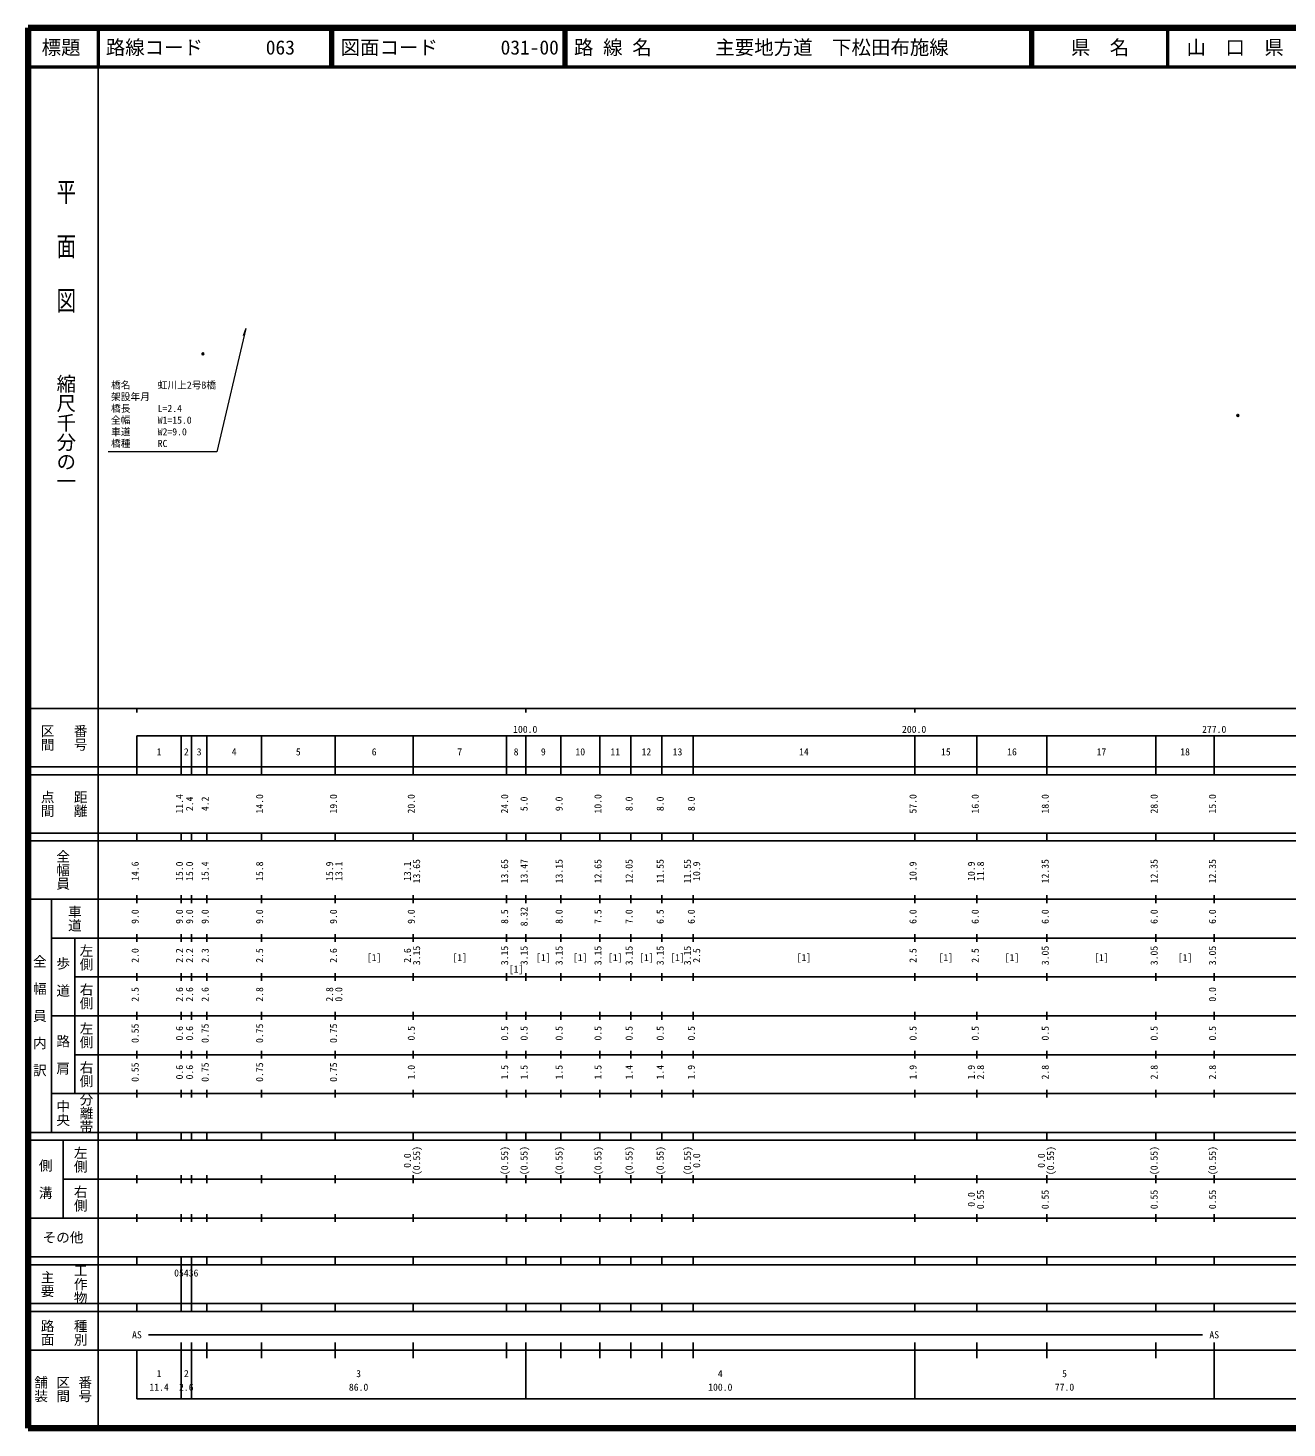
# Model space of a CAD drawing. Units: millimetres on the paper, with parts at other scales. Extents: x 40 to 680, y 20 to 380.
# Drawn here: x 40 to 363.7, y 20 to 380 of the extents above; entities that cross this region are included whole.
import ezdxf
from ezdxf.enums import TextEntityAlignment as Align

# ---------------------------------------------------------------- set-up
doc = ezdxf.new("R2010")
doc.units = ezdxf.units.MM
doc.header["$PDMODE"] = 32
doc.header["$PDSIZE"] = 0.5
for name, color, linetype in [('M-BMK-HTXT', 7, 'Continuous'), ('M-OTRS', 6, 'Continuous'), ('M-TTL-TXT', 7, 'Continuous')]:
    doc.layers.add(name, color=color, linetype=linetype)
for name, color, linetype, lineweight in [('M-STR-HTXT', 7, 'Continuous', 13), ('M-TTL', 2, 'Continuous', 140), ('M-TTL-BAND', 7, 'Continuous', 25), ('M-TTL-LINE', 7, 'Continuous', 50)]:
    doc.layers.add(name, color=color, linetype=linetype, lineweight=lineweight)
doc.styles.add('@ＭＳ ゴシック', font='')
doc.styles.add('ＭＳ ゴシック', font='')
doc.styles.get('@ＭＳ ゴシック').set_extended_font_data('@MS Gothic')
doc.styles.get('ＭＳ ゴシック').set_extended_font_data('MS Gothic')

msp = doc.modelspace()

# ---------------------------------------------------------------- linework, layer by layer
at = {"layer": 'M-OTRS'}
for p in [(84.989, 296.185), (351.081, 280.371)]:
    msp.add_point(p, dxfattribs=at)
at = {"layer": 'M-STR-HTXT'}
for p, q in [((96.041, 302.762), (88.559, 271.055)), ((96.041, 302.762), (95.33, 300.851)), ((88.559, 271.055), (60.593, 271.055))]:
    msp.add_line(p, q, dxfattribs=at)
at = {"layer": 'M-TTL'}
for p, q in [((40, 380), (40, 20)), ((680, 380), (40, 380)), ((40, 20), (680, 20))]:
    msp.add_line(p, q, dxfattribs=at)
at = {"layer": 'M-TTL-BAND'}
for p, q in [((58, 370), (58, 20)), ((40, 205), (579, 205)), ((68, 205), (68, 204)), ((168, 205), (168, 204)), ((268, 205), (268, 204)), ((68, 198), (579, 198)), ((68, 198), (68, 188)), ((79.4, 188), (79.4, 198)), ((82, 188), (82, 198)), ((86, 188), (86, 198)), ((100, 188), (100, 198)), ((119, 188), (119, 198)), ((139, 188), (139, 198)), ((163, 188), (163, 198)), ((168, 188), (168, 198)), ((177, 188), (177, 198)), ((187, 188), (187, 198)), ((195, 188), (195, 198)), ((203, 188), (203, 198)), ((211, 188), (211, 198)), ((268, 188), (268, 198)), ((284, 188), (284, 198)), ((302, 188), (302, 198)), ((330, 188), (330, 198)), ((345, 188), (345, 198)), ((40, 190), (579, 190)), ((40, 188), (579, 188)), ((40, 173), (579, 173)), ((68, 171), (68, 173)), ((79.4, 171), (79.4, 173)), ((82, 171), (82, 173)), ((86, 171), (86, 173)), ((100, 171), (100, 173)), ((119, 171), (119, 173)), ((139, 171), (139, 173)), ((163, 171), (163, 173)), ((168, 171), (168, 173)), ((177, 171), (177, 173)), ((187, 171), (187, 173)), ((195, 171), (195, 173)), ((203, 171), (203, 173)), ((211, 171), (211, 173)), ((268, 171), (268, 173)), ((284, 171), (284, 173)), ((302, 171), (302, 173)), ((330, 171), (330, 173)), ((345, 171), (345, 173)), ((40, 171), (579, 171)), ((40, 156), (579, 156)), ((46, 96), (46, 156)), ((68, 155), (68, 157)), ((79.4, 155), (79.4, 157)), ((82, 155), (82, 157)), ((86, 155), (86, 157)), ((100, 155), (100, 157)), ((119, 155), (119, 157)), ((139, 155), (139, 157)), ((163, 155), (163, 157)), ((168, 155), (168, 157)), ((177, 155), (177, 157)), ((187, 155), (187, 157)), ((195, 155), (195, 157)), ((203, 155), (203, 157)), ((211, 155), (211, 157)), ((268, 155), (268, 157)), ((284, 155), (284, 157)), ((302, 155), (302, 157)), ((330, 155), (330, 157)), ((345, 155), (345, 157)), ((46, 146), (579, 146)), ((52, 146), (52, 106)), ((68, 145), (68, 147)), ((79.4, 145), (79.4, 147)), ((82, 145), (82, 147)), ((86, 145), (86, 147)), ((100, 145), (100, 147)), ((119, 145), (119, 147)), ((139, 145), (139, 147)), ((163, 145), (163, 147)), ((168, 145), (168, 147)), ((177, 145), (177, 147)), ((187, 145), (187, 147)), ((195, 145), (195, 147)), ((203, 145), (203, 147)), ((211, 145), (211, 147)), ((268, 145), (268, 147)), ((284, 145), (284, 147)), ((302, 145), (302, 147)), ((330, 145), (330, 147)), ((345, 145), (345, 147)), ((68, 135), (68, 137)), ((79.4, 135), (79.4, 137)), ((82, 135), (82, 137)), ((86, 135), (86, 137)), ((100, 135), (100, 137)), ((119, 135), (119, 137)), ((139, 135), (139, 137)), ((163, 135), (163, 137)), ((168, 135), (168, 137)), ((177, 135), (177, 137)), ((187, 135), (187, 137)), ((195, 135), (195, 137)), ((203, 135), (203, 137)), ((211, 135), (211, 137)), ((268, 135), (268, 137)), ((284, 135), (284, 137)), ((302, 135), (302, 137)), ((330, 135), (330, 137)), ((345, 135), (345, 137)), ((52, 136), (579, 136)), ((46, 126), (579, 126)), ((68, 125), (68, 127)), ((79.4, 125), (79.4, 127)), ((82, 125), (82, 127)), ((86, 125), (86, 127)), ((100, 125), (100, 127)), ((119, 125), (119, 127)), ((139, 125), (139, 127)), ((163, 125), (163, 127)), ((168, 125), (168, 127)), ((177, 125), (177, 127)), ((187, 125), (187, 127)), ((195, 125), (195, 127)), ((203, 125), (203, 127)), ((211, 125), (211, 127)), ((268, 125), (268, 127)), ((284, 125), (284, 127)), ((302, 125), (302, 127)), ((330, 125), (330, 127)), ((345, 125), (345, 127)), ((52, 116), (579, 116)), ((68, 115), (68, 117)), ((79.4, 115), (79.4, 117)), ((82, 115), (82, 117)), ((86, 115), (86, 117)), ((100, 115), (100, 117)), ((119, 115), (119, 117)), ((139, 115), (139, 117)), ((163, 115), (163, 117)), ((168, 115), (168, 117)), ((177, 115), (177, 117)), ((187, 115), (187, 117)), ((195, 115), (195, 117)), ((203, 115), (203, 117)), ((211, 115), (211, 117)), ((268, 115), (268, 117)), ((284, 115), (284, 117)), ((302, 115), (302, 117)), ((330, 115), (330, 117)), ((345, 115), (345, 117)), ((46, 106), (579, 106)), ((68, 105), (68, 107)), ((79.4, 105), (79.4, 107)), ((82, 105), (82, 107)), ((86, 105), (86, 107)), ((100, 105), (100, 107)), ((119, 105), (119, 107)), ((139, 105), (139, 107)), ((163, 105), (163, 107)), ((168, 105), (168, 107)), ((177, 105), (177, 107)), ((187, 105), (187, 107)), ((195, 105), (195, 107)), ((203, 105), (203, 107)), ((211, 105), (211, 107)), ((268, 105), (268, 107)), ((284, 105), (284, 107)), ((302, 105), (302, 107)), ((330, 105), (330, 107)), ((345, 105), (345, 107)), ((40, 96), (579, 96)), ((40, 94), (579, 94)), ((49, 94), (49, 74)), ((68, 94), (68, 96)), ((79.4, 94), (79.4, 96)), ((82, 94), (82, 96)), ((86, 94), (86, 96)), ((100, 94), (100, 96)), ((119, 94), (119, 96)), ((139, 94), (139, 96)), ((163, 94), (163, 96)), ((168, 94), (168, 96)), ((177, 94), (177, 96)), ((187, 94), (187, 96)), ((195, 94), (195, 96)), ((203, 94), (203, 96)), ((211, 94), (211, 96)), ((268, 94), (268, 96)), ((284, 94), (284, 96)), ((302, 94), (302, 96)), ((330, 94), (330, 96)), ((345, 94), (345, 96)), ((49, 84), (579, 84)), ((68, 83), (68, 85)), ((79.4, 83), (79.4, 85)), ((82, 83), (82, 85)), ((86, 83), (86, 85)), ((100, 83), (100, 85)), ((119, 83), (119, 85)), ((139, 83), (139, 85)), ((163, 83), (163, 85)), ((168, 83), (168, 85)), ((177, 83), (177, 85)), ((187, 83), (187, 85)), ((195, 83), (195, 85)), ((203, 83), (203, 85)), ((211, 83), (211, 85)), ((268, 83), (268, 85)), ((284, 83), (284, 85)), ((302, 83), (302, 85)), ((330, 83), (330, 85)), ((345, 83), (345, 85)), ((40, 74), (579, 74)), ((68, 73), (68, 75)), ((79.4, 73), (79.4, 75)), ((82, 73), (82, 75)), ((86, 73), (86, 75)), ((100, 73), (100, 75)), ((119, 73), (119, 75)), ((139, 73), (139, 75)), ((163, 73), (163, 75)), ((168, 73), (168, 75)), ((177, 73), (177, 75)), ((187, 73), (187, 75)), ((195, 73), (195, 75)), ((203, 73), (203, 75)), ((211, 73), (211, 75)), ((268, 73), (268, 75)), ((284, 73), (284, 75)), ((302, 73), (302, 75)), ((330, 73), (330, 75)), ((345, 73), (345, 75)), ((40, 64), (579, 64)), ((40, 62), (579, 62)), ((68, 62), (68, 64)), ((79.4, 62), (79.4, 64)), ((79.4, 52), (79.4, 62)), ((82, 62), (82, 64)), ((82, 52), (82, 62)), ((86, 62), (86, 64)), ((100, 62), (100, 64)), ((119, 62), (119, 64)), ((139, 62), (139, 64)), ((163, 62), (163, 64)), ((168, 62), (168, 64)), ((177, 62), (177, 64)), ((187, 62), (187, 64)), ((195, 62), (195, 64)), ((203, 62), (203, 64)), ((211, 62), (211, 64)), ((268, 62), (268, 64)), ((284, 62), (284, 64)), ((302, 62), (302, 64)), ((330, 62), (330, 64)), ((345, 62), (345, 64)), ((40, 52), (579, 52)), ((68, 50), (68, 52)), ((79.4, 50), (79.4, 52)), ((82, 50), (82, 52)), ((86, 50), (86, 52)), ((100, 50), (100, 52)), ((119, 50), (119, 52)), ((139, 50), (139, 52)), ((163, 50), (163, 52)), ((168, 50), (168, 52)), ((177, 50), (177, 52)), ((187, 50), (187, 52)), ((195, 50), (195, 52)), ((203, 50), (203, 52)), ((211, 50), (211, 52)), ((268, 50), (268, 52)), ((284, 50), (284, 52)), ((302, 50), (302, 52)), ((330, 50), (330, 52)), ((345, 50), (345, 52)), ((40, 50), (579, 50)), ((71, 44), (342, 44)), ((40, 40), (579, 40)), ((68, 40), (68, 27.5)), ((79.4, 27.5), (79.4, 42)), ((82, 27.5), (82, 42)), ((86, 38), (86, 42)), ((100, 38), (100, 42)), ((119, 38), (119, 42)), ((139, 38), (139, 42)), ((163, 38), (163, 42)), ((168, 27.5), (168, 42)), ((177, 38), (177, 42)), ((187, 38), (187, 42)), ((195, 38), (195, 42)), ((203, 38), (203, 42)), ((211, 38), (211, 42)), ((268, 27.5), (268, 42)), ((284, 38), (284, 42)), ((302, 38), (302, 42)), ((330, 38), (330, 42)), ((345, 27.5), (345, 42)), ((68, 27.5), (579, 27.5))]:
    msp.add_line(p, q, dxfattribs=at)
at = {"layer": 'M-TTL-LINE'}
for p, q in [((58, 380), (58, 370)), ((117.75, 380), (117.75, 370)), ((118.25, 380), (118.25, 370)), ((177.75, 380), (177.75, 370)), ((178.25, 380), (178.25, 370)), ((297.75, 380), (297.75, 370)), ((298.25, 380), (298.25, 370)), ((333, 380), (333, 370)), ((40, 370), (680, 370))]:
    msp.add_line(p, q, dxfattribs=at)

# ---------------------------------------------------------------- texts
at = {"layer": 'M-BMK-HTXT', "style": 'ＭＳ ゴシック'}
for s, p in [('橋名', (61.349, 286.703)), ('虹川上2号B橋', (73.349, 286.703)), ('架設年月', (61.349, 283.703)), ('橋長', (61.349, 280.703)), ('L=2.4', (73.349, 280.703)), ('全幅', (61.349, 277.703)), ('車道', (61.349, 274.703)), ('W1=15.0', (73.349, 277.703)), ('橋種', (61.349, 271.703)), ('W2=9.0', (73.349, 274.703)), ('RC', (73.349, 271.703))]:
    msp.add_text(s, height=1.833, dxfattribs=at).set_placement(p, align=Align.BOTTOM_LEFT)
at = {"layer": 'M-TTL-BAND', "style": '@ＭＳ ゴシック', "width": 1.4}
msp.add_text('平  面  図', height=3.666, rotation=270, dxfattribs=at).set_placement((49.777, 306.475), align=Align.MIDDLE_RIGHT)
at = {"layer": 'M-TTL-BAND', "style": '@ＭＳ ゴシック'}
msp.add_text('縮尺千分の一', height=3.666, rotation=270, dxfattribs=at).set_placement((49.777, 261.03), align=Align.MIDDLE_RIGHT)
for s, p in [('区間', (45, 197.5)), ('番号', (53.5, 197.5)), ('点間', (45, 180.5)), ('距離', (53.5, 180.5)), ('全幅員', (49, 163.5)), ('車道', (52, 151)), ('左側', (55, 141)), ('全\u3000幅\u3000員\u3000内\u3000訳', (43, 126)), ('歩\u3000道', (49, 136)), ('右側', (55, 131)), ('左側', (55, 121)), ('路\u3000肩', (49, 116)), ('右側', (55, 111)), ('分離帯', (55, 101)), ('中央', (49, 101)), ('左側', (53.5, 89)), ('側\u3000溝', (44.5, 84)), ('右側', (53.5, 79)), ('工作物', (53.5, 57)), ('主要', (45, 57)), ('路面', (45, 44.5)), ('種別', (53.5, 44.5)), ('舗装', (43.333, 30)), ('区間', (49, 30)), ('番号', (54.667, 30))]:
    msp.add_text(s, height=2.566, rotation=270, dxfattribs=at).set_placement(p, align=Align.MIDDLE_CENTER)
at = {"layer": 'M-TTL-BAND', "style": 'ＭＳ ゴシック'}
for s, p in [('100.0', (167.844, 198.195)), ('200.0', (267.844, 198.195)), ('277.0', (345, 198.195)), ('1', (73.7, 192.405)), ('2', (80.7, 192.405)), ('3', (84, 192.405)), ('4', (93, 192.405)), ('5', (109.5, 192.405)), ('6', (129, 192.405)), ('7', (151, 192.405)), ('8', (165.5, 192.405)), ('9', (172.5, 192.405)), ('10', (182, 192.405)), ('11', (191, 192.405)), ('12', (199, 192.405)), ('13', (207, 192.405)), ('14', (239.5, 192.405)), ('15', (276, 192.405)), ('16', (293, 192.405)), ('17', (316, 192.405)), ('18', (337.5, 192.405)), ('[1]', (129, 139.5)), ('[1]', (151, 139.5)), ('[1]', (172.5, 139.5)), ('[1]', (182, 139.5)), ('[1]', (191, 139.5)), ('[1]', (199, 139.5)), ('[1]', (207, 139.5)), ('[1]', (239.5, 139.5)), ('[1]', (276, 139.5)), ('[1]', (293, 139.5)), ('[1]', (316, 139.5)), ('[1]', (337.5, 139.5)), ('[1]', (165.5, 136.558)), ('AS', (68, 42.5)), ('AS', (345, 42.5)), ('1', (73.7, 32.523)), ('2', (80.7, 32.523)), ('3', (125, 32.523)), ('4', (218, 32.523)), ('5', (306.5, 32.523)), ('11.4', (73.7, 29.033)), ('2.6', (80.7, 29.033)), ('86.0', (125, 29.033)), ('100.0', (218, 29.033)), ('77.0', (306.5, 29.033))]:
    msp.add_text(s, height=1.833, dxfattribs=at).set_placement(p, align=Align.BOTTOM_CENTER)
for s, p in [('11.4', (80.4, 180.5)), ('2.4', (83, 180.5)), ('4.2', (87, 180.5)), ('14.0', (101, 180.5)), ('19.0', (120, 180.5)), ('20.0', (140, 180.5)), ('24.0', (164, 180.5)), ('5.0', (169, 180.5)), ('9.0', (178, 180.5)), ('10.0', (188, 180.5)), ('8.0', (196, 180.5)), ('8.0', (204, 180.5)), ('8.0', (212, 180.5)), ('57.0', (269, 180.5)), ('16.0', (285, 180.5)), ('18.0', (303, 180.5)), ('28.0', (331, 180.5)), ('15.0', (346, 180.5)), ('13.65', (141.37, 163.174)), ('13.65', (164, 163.174)), ('13.47', (169, 163.174)), ('13.15', (178, 163.174)), ('12.65', (188, 163.174)), ('12.05', (196, 163.174)), ('11.55', (204, 163.174)), ('11.55', (211, 163.174)), ('12.35', (303, 163.174)), ('12.35', (331, 163.174)), ('12.35', (346, 163.174)), ('14.6', (69, 163.174)), ('15.0', (80.4, 163.174)), ('15.0', (83, 163.174)), ('15.4', (87, 163.174)), ('15.8', (101, 163.174)), ('15.9', (119, 163.174)), ('13.1', (121.37, 163.174)), ('13.1', (139, 163.174)), ('10.9', (213.37, 163.174)), ('10.9', (269, 163.174)), ('10.9', (284, 163.174)), ('11.8', (286.37, 163.174)), ('9.0', (69, 151.5)), ('9.0', (80.4, 151.5)), ('9.0', (83, 151.5)), ('9.0', (87, 151.5)), ('9.0', (101, 151.5)), ('9.0', (120, 151.5)), ('9.0', (140, 151.5)), ('8.5', (164, 151.5)), ('8.32', (169, 151.5)), ('8.0', (178, 151.5)), ('7.5', (188, 151.5)), ('7.0', (196, 151.5)), ('6.5', (204, 151.5)), ('6.0', (212, 151.5)), ('6.0', (269, 151.5)), ('6.0', (285, 151.5)), ('6.0', (303, 151.5)), ('6.0', (331, 151.5)), ('6.0', (346, 151.5)), ('2.0', (69, 141.5)), ('2.2', (80.4, 141.5)), ('2.2', (83, 141.5)), ('2.3', (87, 141.5)), ('2.5', (101, 141.5)), ('2.6', (120, 141.5)), ('2.6', (139, 141.5)), ('3.15', (141.37, 141.5)), ('3.15', (164, 141.5)), ('3.15', (169, 141.5)), ('3.15', (178, 141.5)), ('3.15', (188, 141.5)), ('3.15', (196, 141.5)), ('3.15', (204, 141.5)), ('3.15', (211, 141.5)), ('2.5', (213.37, 141.5)), ('2.5', (269, 141.5)), ('2.5', (285, 141.5)), ('3.05', (303, 141.5)), ('3.05', (331, 141.5)), ('3.05', (346, 141.5)), ('2.5', (69, 131.5)), ('2.6', (80.4, 131.5)), ('2.6', (83, 131.5)), ('2.6', (87, 131.5)), ('2.8', (101, 131.5)), ('2.8', (119, 131.5)), ('0.0', (121.37, 131.5)), ('0.0', (346, 131.5)), ('0.55', (69, 121.5)), ('0.6', (80.4, 121.5)), ('0.6', (83, 121.5)), ('0.75', (87, 121.5)), ('0.75', (101, 121.5)), ('0.75', (120, 121.5)), ('0.5', (140, 121.5)), ('0.5', (164, 121.5)), ('0.5', (169, 121.5)), ('0.5', (178, 121.5)), ('0.5', (188, 121.5)), ('0.5', (196, 121.5)), ('0.5', (204, 121.5)), ('0.5', (212, 121.5)), ('0.5', (269, 121.5)), ('0.5', (285, 121.5)), ('0.5', (303, 121.5)), ('0.5', (331, 121.5)), ('0.5', (346, 121.5)), ('0.55', (69, 111.5)), ('0.6', (80.4, 111.5)), ('0.6', (83, 111.5)), ('0.75', (87, 111.5)), ('0.75', (101, 111.5)), ('0.75', (120, 111.5)), ('1.0', (140, 111.5)), ('1.5', (164, 111.5)), ('1.5', (169, 111.5)), ('1.5', (178, 111.5)), ('1.5', (188, 111.5)), ('1.4', (196, 111.5)), ('1.4', (204, 111.5)), ('1.9', (212, 111.5)), ('1.9', (269, 111.5)), ('1.9', (284, 111.5)), ('2.8', (286.37, 111.5)), ('2.8', (303, 111.5)), ('2.8', (331, 111.5)), ('2.8', (346, 111.5)), ('0.0', (139, 88.764)), ('(0.55)', (141.37, 88.764)), ('(0.55)', (164, 88.764)), ('(0.55)', (169, 88.764)), ('(0.55)', (178, 88.764)), ('(0.55)', (188, 88.764)), ('(0.55)', (196, 88.764)), ('(0.55)', (204, 88.764)), ('(0.55)', (211, 88.764)), ('0.0', (213.37, 88.764)), ('0.0', (302, 88.764)), ('(0.55)', (304.37, 88.764)), ('(0.55)', (331, 88.764)), ('(0.55)', (346, 88.764)), ('0.0', (284, 78.764)), ('0.55', (286.37, 78.764)), ('0.55', (303, 78.764)), ('0.55', (331, 78.764)), ('0.55', (346, 78.764))]:
    msp.add_text(s, height=1.833, rotation=90, dxfattribs=at).set_placement(p, align=Align.BOTTOM_CENTER)
msp.add_text('その他', height=2.566, dxfattribs=at).set_placement((49, 69), align=Align.MIDDLE_CENTER)
msp.add_text('05436', height=1.833, dxfattribs=at).set_placement((77.575, 58.405), align=Align.BOTTOM_LEFT)
at = {"layer": 'M-TTL-TXT', "style": 'ＭＳ ゴシック'}
for s, p in [('標題', (48.5, 375)), ('県\u3000名', (315.625, 375)), ('山\u3000口\u3000県', (350.375, 375))]:
    msp.add_text(s, height=3.666, dxfattribs=at).set_placement(p, align=Align.MIDDLE_CENTER)
for s, p in [('路線コード', (60, 375)), ('063', (101.142, 375)), ('図面コード', (120.38, 375)), ('031-00', (161.521, 375)), ('路 線 名', (180.38, 375)), ('主要地方道\u3000下松田布施線', (216.734, 375))]:
    msp.add_text(s, height=3.666, dxfattribs=at).set_placement(p, align=Align.MIDDLE_LEFT)

doc.saveas('drawing.dxf')
